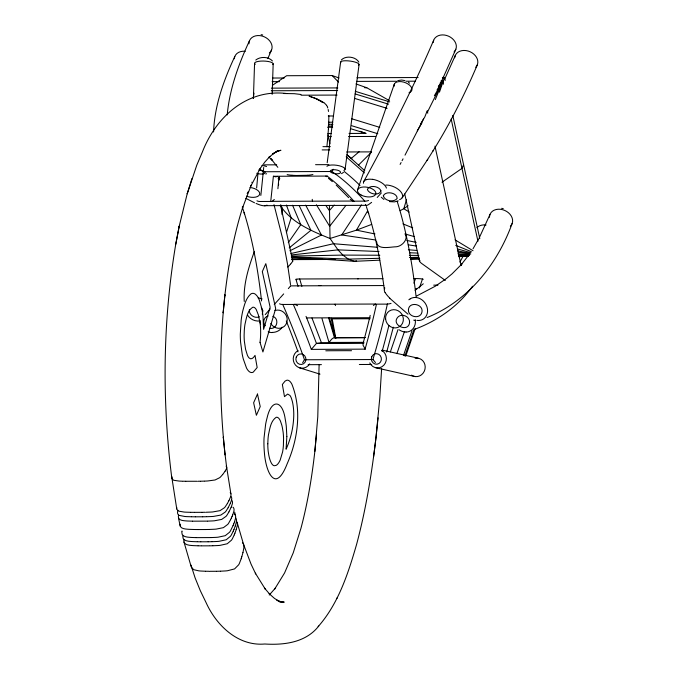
<?xml version="1.0" encoding="UTF-8"?>
<svg xmlns="http://www.w3.org/2000/svg" width="678" height="678" viewBox="0 0 678 678"><rect width="100%" height="100%" fill="white"/><g stroke="black" fill="none" stroke-linecap="round" stroke-linejoin="round"><path stroke-width="1.02" d="M319.109 364.645L317.77 416.877L314.863 451.285L316.507 434.335M248.436 191.484L247.156 193.484M329.406 205.409L330.042 238.486L337.983 249.868L342.882 255.097L348.306 259.123L354.543 261.31L379.858 260.174M253.411 98.124L254.564 63.368M272.158 94.335L273.175 63.817M328.686 124.201L328.847 117.108A65.181 59.698 -48.2 0 0 328.822 115.667M328.677 124.438L328.406 129.1M213.57 131.973C214.579 105.539 223.715 80.284 234.783 56.537M381.638 368.34L379.799 397.842L376.002 437.505L378.07 417.843M445.327 280.429L421.241 263.166L419.572 261.462L420.021 260.64M328.389 129.337L328.033 134.193M223.231 311.999L223.155 312.829L224.935 294.744C219.147 347.933 219.223 401.757 225.096 454.93L223.299 437.124L223.35 437.607M281.963 214.392L282.362 209.146L281.048 205.137M328.025 134.32L327.627 139.193M327.61 139.321L326.898 146.77M227.206 114.929C229.588 88.954 238.597 64.173 249.512 40.672M279.166 180.017L279.514 176.602M427.199 110.845L424.826 116.904L420.58 123.998M314.838 451.412C311.914 477.304 307.651 503.084 300.964 528.281L293.21 552.892L284.574 572.952L274.768 588.928L275.302 588.182L269.251 595.038M278.531 185.069L278.641 184.221M373.595 456.743L376.01 437.42C371.798 473.278 366.01 509.025 356.713 543.942L356.611 544.324C348.204 573.342 338.508 603.556 318.151 626.616M224.833 295.752C228.308 265.657 233.605 235.647 242.902 206.765L242.69 207.426L251.267 185.052L250.843 186.001L260.344 168.246M253.275 98.378L253.945 93.149M279.243 179.399L279.124 178.238L278.319 177.619M327.194 162.728L340.653 61.978M345.094 169.331L359.077 64.613M286.802 93.53C247.368 88.725 216.189 116.506 202.434 151.864L196.823 165.076L187.196 193.815L179.229 226.13L175.729 244.368C162.745 321.643 161.906 400.868 171.873 478.549L173.619 480.27L179.094 481.066A46.214 17.17 -7.7 0 0 181.221 481.168L182.018 481.194M226.647 467.998L226.689 467.752A13.899 5.161 -7.7 0 0 226.605 466.947L225.028 454.268M179.085 226.867L179.229 226.13L175.729 244.368M249.419 309.431C248.385 314.66 254.716 318.889 259.352 316.796M182.035 531.052L182.043 531.018A25.484 14.577 -13.3 0 0 181.84 532.408C181.416 536.451 186.348 537.103 189.348 537.298A46.214 26.434 -13.3 0 0 191.484 537.459L195.993 537.62M321.66 343.399L321.525 342.78L316.516 343.407L363.84 343.17M376.646 241.741C376.951 250.411 390.214 246.834 396.181 246.784C401.774 246.47 408.698 239.292 405.173 233.91M242.944 552.595L243.783 548.307A25.51 17.645 -18.4 0 0 243.902 546.671L243.885 546.265A13.899 9.611 -18.4 0 0 243.648 544.714L237.224 522.721A8.119 4.882 -14.4 0 0 236.283 521.128M242.936 552.638L241.8 556.723M393.333 327.16L386.689 352.102M178.653 515.009L177.729 513.932L177.517 512.237A25.484 12.687 -11 0 1 177.746 511.059L177.797 510.865M241.783 556.774L241.165 558.757M406.546 199.688L403.774 208.731L400.105 210.68M439.471 92.157L444.463 77.445L442.361 77.453M187.391 193.188L187.196 193.815L191.942 178.56M286.396 232.639L291.167 217.833L286.396 205.019M241.156 558.791L239.504 563.13A25.484 17.628 -18.4 0 1 238.681 564.766L234.58 568.91L227.452 570.749A46.206 31.959 -18.4 0 1 225.189 570.952L220.494 571.19M236.207 529.611L237.224 525.848A25.51 15.34 -14.4 0 0 237.402 524.425L237.41 524.077A13.899 8.356 -14.4 0 0 237.232 522.721M236.198 529.645L234.927 533.162M235.291 525.925L236.325 522.263A25.51 14.967 -13.8 0 0 236.512 520.882L236.512 520.484A13.899 8.153 -13.8 0 0 236.351 519.212A8.119 4.763 -13.8 0 0 235.597 517.856M390.359 351.916L397.994 329.635M413.911 283.226L415.495 278.582A5.475 0.475 1.4 0 1 422.572 279.039M396.901 353.636L404.402 331.754M419.402 287.997L422.47 279.048L423.292 279.285M403.469 355.56L411.995 330.695M404.902 355.975L414.105 329.118M405.724 356.213L415.267 328.364M235.283 525.959L233.978 529.408M357.552 189.899L394.308 84.123M234.393 522.196L235.444 518.628A25.51 14.594 -13.3 0 0 235.639 517.272L235.647 516.89A13.899 7.95 -13.3 0 0 235.486 515.653L234.673 512.17M254.318 251.597C248.546 267.556 243.241 284.277 244.25 301.456M234.376 522.221L233.757 523.882M384.587 288.286L384.773 287.853M335.203 338.008L329.355 317.796M232.74 514.78L233.808 511.458A25.51 13.857 -12.4 0 0 234.02 510.178L234.037 509.814A13.899 7.551 -12.4 0 0 233.885 508.636A8.119 4.407 -12.4 0 0 232.918 507.144M234.91 533.213L234.224 534.917M232.69 514.907L232.062 516.45M233.741 523.925L233.054 525.586M233.961 529.45L233.232 531.196M435.31 99.607L442.853 81.097L440.742 81.106M231.156 507.246L232.266 504.101A25.51 13.102 -11.4 0 0 232.486 502.89L232.503 502.551A13.899 7.136 -11.4 0 0 232.368 501.432A8.119 4.17 -11.4 0 0 231.537 500.127M433.674 40.231C412.877 88.53 389.053 135.447 363.764 181.535L363.535 182.179A12.119 5.712 20 0 0 363.51 183.255M233.037 525.636L230.452 530.891A25.484 14.577 -13.3 0 1 229.545 532.247L225.249 535.679L218.028 537.205A46.206 26.434 -13.3 0 1 215.757 537.374L210.994 537.578M234.164 535.052L232.427 538.654A25.484 15.314 -14.4 0 1 231.495 540.154L227.24 543.764L220.036 545.366A46.206 27.773 -14.4 0 1 217.765 545.544L213.011 545.756M231.105 507.364L228.961 511.856M232.046 516.492L231.342 518.077M230.367 503.262L231.495 500.22A25.51 12.704 -11 0 0 231.723 499.042L231.74 498.711A13.899 6.916 -11 0 0 231.613 497.627A8.119 4.043 -11 0 0 230.851 496.415M233.215 531.23L231.401 534.84A25.484 14.95 -13.8 0 1 230.512 536.23L226.232 539.756L219.019 541.315A46.206 27.112 -13.8 0 1 216.748 541.493L212.095 541.697M267.768 58.613L271.547 50.045M455.853 49.214L441.802 80.707M455.243 55.571L444.556 79.445M477.27 64.969C464.532 94.852 449.878 123.938 432.632 151.491M463.591 164.72L461.981 168.373L441.997 182.229M489.957 214.536L479.236 237.842M512.144 223.511C497.262 264.386 468.227 300.973 427.098 317.533M230.317 503.381L228.139 507.729M333.178 169.22L331.796 171.466A249.809 144.083 81.1 0 1 364.815 201.163A6.127 3.398 -12.7 0 0 368.552 200.485M231.325 518.119L230.596 519.653M336.78 598.589L337.11 597.877M229.596 499.237L230.749 496.288A25.51 12.297 -10.5 0 0 230.986 495.143L231.003 494.821A13.899 6.695 -10.5 0 0 230.884 493.779L226.605 466.947A8.119 3.017 -7.7 0 0 226.105 466.21M229.545 499.347L228.884 500.711M302.634 362.772L304.371 359.764L372.959 359.535L375.468 362.518M230.588 519.687L228.698 523.069A25.484 13.84 -12.4 0 1 227.757 524.391L223.418 527.654L216.18 529.103A46.206 25.094 -12.4 0 1 213.901 529.264L209.197 529.459M427.386 112.217L442.853 81.097L443.531 84.182M423.572 118.862L405.003 155.152M228.859 500.754L227.35 503.559M262.293 314.211L262.894 310.71L261.293 307.405M400.113 164.407L401.088 162.559M402.071 160.703L403.046 158.855M463.286 255.945L459.87 262.089M228.893 511.975L227.037 515.051A25.484 13.085 -11.4 0 1 226.062 516.331L221.681 519.416L214.426 520.789A46.206 23.73 -11.4 0 1 212.155 520.941L207.443 521.128M478.753 238.749L473.024 248.767M228.079 507.847L226.155 510.898A25.484 12.687 -11 0 1 225.215 512.076L220.825 515.068L213.562 516.399A46.206 23.001 -11 0 1 211.282 516.543L206.671 516.721M367.578 210.951L356.442 230.156L330.042 238.486C311.668 231.071 291.447 222.74 280.302 205.51M434.369 95.734L442.853 81.097L440.225 82.877M227.283 503.669L225.367 506.593A25.484 12.28 -10.5 0 1 224.393 507.763L219.986 510.661L212.714 511.949A46.206 22.272 -10.5 0 1 210.434 512.093L205.832 512.263M417.284 130.837L421.962 122.862M363.764 181.535L364.162 180.95A11.399 5.339 19.1 0 1 365.273 180.085L366.264 179.662M402.24 197.781L427.725 159.338M427.072 160.389L433.327 150.372M225.121 471.151L226.376 468.879A25.51 9.484 -7.7 0 0 226.655 467.998M370.188 315.397A254.92 71.995 -71 0 1 363.12 343.271L363.044 345.246L365.281 349.136L311.321 349.382L316.423 343.432A254.92 77.834 70.4 0 0 306.024 316.38M361.459 204.9L341.695 234.961L376.027 240.054M437.039 89.937L442.853 81.097L440.437 83.14M225.062 471.235L222.715 474.49M288.286 242.648L300.778 224.672L292.574 205.231M363.95 342.339L329.008 342.458C330.661 340.737 332.398 337 335.254 337.864L364.442 337.763M259.716 169.195L264.742 162.178L269.92 156.423L269.234 157.169L274.522 152.719L272.429 154.22L277.777 151.126L275.548 152.016L280.938 150.279L276.794 151.118M472.541 286.243C458.438 306.125 437.725 320.669 415.021 329.169M469.227 254.496L460.769 265.259L461.913 263.988L452.023 273.878L446.48 278.48L435.225 286.252L416.699 295.964M381.392 192.866L377.231 197.459M345.924 205.409L329.661 226.274L316.372 204.731M438.302 86.937L442.853 81.097L439.869 84.072M222.638 474.575L220.596 476.854A25.484 9.467 -7.7 0 1 219.604 477.736L215.087 479.973L207.773 480.965A46.206 17.17 -7.7 0 1 205.485 481.083L204.654 481.117M265.208 314.66L269.505 309.702M341.348 59.944C345.763 55.384 355.619 56.554 358.848 62.105M288.336 288.616L290.489 286.057M334.246 205.036L329.372 210.595L325.771 205.375M438.674 85.869L442.853 81.097M269.691 309.499L270.183 308.956M279.556 298.634L274.243 304.473M290.87 263.784L292.82 261.14L280.48 204.883M290.599 264.081L287.828 267.056M274.31 199.476L272.192 201.332A5.348 2.907 -12.4 0 1 270.725 201.442M358.577 165.034L371.256 152.406M318.745 626.04C305.846 642.575 284.192 645.227 264.776 644.007C238.139 646.354 216.511 625.582 206.154 602.767L200.29 590.631L195.128 577.953L190.984 565.096M255.767 60.037C260.318 56.359 268.42 56.537 272.446 60.961M343.475 172.398L341.526 173.653M351.068 158.55L359.12 151.753M289.209 247.885L310.914 230.308L299.176 205.561M371.62 202.358L369.112 204.214A18.433 5.424 -60.5 0 1 366.4 205.493M415.097 290.354L423.284 283.811M375.281 304.091L375.358 304.041A5.373 2.924 -12.4 0 0 376.731 304.151L387.392 304.117M375.061 304.261L373.4 305.481M408.114 205.722L403.774 208.731L409.165 212.011M272.624 85.191L286.65 75.716L332.178 75.555L339.102 77.995M408.859 299.752L410.19 298.913M277.649 176.373L275.649 176.831L273.429 176.28L327.381 176.068L326.44 176.661L325.889 176M415.851 288.921L416.707 288.455M289.904 250.784L321.457 235.029L305.668 205.129M265.81 174.051L266.573 173.695M371.595 224.426L356.442 230.156L374.985 233.952M442.531 78.139L444.463 77.445L445.141 80.521M398.283 200.925L394.477 201.875L389.409 201.62M397.766 80.606L401.63 80.046L404.936 80.597M268.191 315.965C263.869 316.838 262.293 322.669 265.276 325.762M290.921 253.538L333.491 243.724L377.773 247.301M356.577 260.886L354.543 261.31L291.396 257.174M265.429 205.595L264.454 205.68L366.476 205.332M291.226 254.979L337.983 249.868L379.027 251.53M307.278 175.28L307.99 175.221A49.621 45.451 -48.2 0 0 310.795 174.907L311.414 174.805A27.154 24.866 -48.2 0 0 312.922 174.526M307.227 175.28L296.244 175.483M410.444 258.81L418.885 258.428M458.964 256.64L468.456 256.216M204.256 481.126L200.824 481.219M220.282 571.198L216.748 571.274M379.926 258.293L348.306 259.123L291.404 256.852M409.436 257.521L418.928 257.276M458.972 256.225L468.464 255.979M211.833 541.697L208.138 541.773M208.883 529.467L205.476 529.526M210.731 537.578L196.196 537.629M212.748 545.765L209.765 545.824M206.256 516.729L202.714 516.789M207.129 521.128L192.493 521.179M291.379 256.098L342.882 255.097L379.816 255.242M204.985 512.28L202.002 512.331M200.459 481.227L197.9 481.261M209.239 545.832L201.739 545.858M216.562 571.283L209.824 571.308M205.451 529.526L198.078 529.552M208.112 541.773L200.917 541.798M201.79 512.331L194.603 512.356M202.663 516.789L195.366 516.814M197.044 481.27L185.874 481.27M322.94 146.66L330.339 146.618M272.683 78.029L284.277 77.995M356.992 77.741L418.123 77.529M272.124 81.682L279.506 81.657M356.433 81.394L396.486 81.258M405.969 81.224L415.453 81.191M364.696 87.759L366.798 87.75L389.24 100.556M271.403 88.148L337.797 87.92M271.251 90.759L337.652 90.53M301.032 95.2L337.076 95.073M328.288 115.989L333.025 115.972M328.576 122.235L332.796 122.218M328.72 124.286L332.957 124.269M328.177 126.1L332.398 126.083M327.525 127.278L332.652 127.261M327.94 133.524L331.101 133.507M349.026 133.447L365.9 133.388L351.018 128.828M328.584 136.6L331.296 136.592M348.484 136.532L375.629 136.439M322.152 149.914L329.745 149.889M346.543 151.965L371.578 151.88M264.352 164.864L276.683 164.822M315.567 164.686L328.847 164.644M331.754 171.509L263.166 171.746L260.437 169.746M278.09 178.712L279.844 178.704M272.192 201.332L352.789 201.052A5.373 2.924 -12.4 0 0 354.162 201.163L364.823 201.129M291.981 258.742L321.796 258.64M413.309 258.326L419.479 258.301M291.472 259.615L335.517 259.462M411.029 259.199L419.419 259.174M382.926 278.692L299.693 278.98L301.871 286.387M413.69 278.59L415.495 278.582M318.745 285.54L320.855 285.531M433.725 285.141L437.946 285.124M290.684 285.87L383.816 285.557M279.539 303.795A6.136 3.331 -12.4 0 0 282.633 304.456L293.294 304.439A5.348 2.907 -12.4 0 0 294.761 304.32L375.358 304.041M306.753 317.923L370.002 317.702M370.137 318.736L332.195 318.863L335.822 338.5M365.569 337.517L334.432 337.627L328.533 317.558M362.349 342.644L321.465 342.78L311.973 317.999M308.143 364.679L321.423 364.637M359.357 364.501L371.688 364.459M409.359 255.36L418.851 255.403M458.947 255.564L468.447 255.598M194.552 512.356L190.823 512.322M195.239 516.814L191.721 516.772M198.052 529.552L194.501 529.51M283.785 93.513L294.388 93.691L301.04 94.496M200.79 541.798L197.349 541.756M201.315 545.849L198.162 545.807M209.163 571.3L205.798 571.249M185.721 481.27L182.543 481.21M190.62 512.314L186.17 512.178A46.214 22.272 -10.5 0 1 184.035 512.051L178.933 511.178L176.831 509.39L171.907 477.897A25.484 9.467 -7.7 0 1 172.187 477.015M192.391 521.17L187.891 521.026A46.214 23.73 -11.4 0 1 185.755 520.882C182.907 520.645 177.924 520.323 178.356 516.492A25.484 13.085 -11.4 0 1 178.585 515.28L184.882 516.492A46.214 23.001 -11 0 0 187.018 516.628L191.467 516.772M194.094 529.501L189.637 529.349A46.214 25.094 -12.4 0 1 187.501 529.204C184.611 528.967 179.653 528.543 180.06 524.552A25.484 13.84 -12.4 0 1 180.085 524.238M196.993 541.747L192.484 541.578A46.214 27.112 -13.8 0 1 190.34 541.408C187.298 541.214 182.357 540.493 182.814 536.391A25.484 14.95 -13.8 0 1 182.857 535.874M197.959 545.798L193.501 545.629A46.214 27.773 -14.4 0 1 191.357 545.459C188.264 545.273 183.34 544.451 183.797 540.315A25.484 15.323 -14.4 0 1 183.882 539.434M296.193 175.483L292.591 175.322M205.536 571.24L200.917 571.037A46.214 31.959 -18.4 0 1 198.773 570.842L193.798 569.706L191.408 567.41M409.546 252.758L417.962 253.097M459.006 254.759L469.532 255.182M292.379 175.305L291.989 175.271M280.633 601.759L284.209 602.14L278.802 601.454L282.268 602.225M408.351 249.775L416.792 250.453M457.913 253.775L469.507 254.716M365.9 133.388L360.026 131.269M269.522 328.237C277.039 330.152 279.794 318.643 272.827 316.321M408.283 244.843L416.606 246.08M458.218 252.25L470.702 254.106M406.927 240.478L416.199 242.377M457.413 250.801L469.778 253.335M261.115 34.654L262.742 34.993M501.635 208.316L503.271 208.663M382.384 350.153L418.301 358.221M375.832 367.764L414.707 376.493M413.707 320.126L415.411 320.533M405.063 233.969L414.182 236.571M457.786 249.004L470.973 252.758M357.594 278.777L358.111 278.929M296.828 279.717L296.006 279.48L298.049 286.421M355.255 91.318L389.681 101.878M355.111 93.928L388.511 104.175M354.56 98.378L387.113 108.37M351.814 118.794L379.714 127.354M351.763 125.744L377.807 133.736M299.371 367.764L319.999 374.146M321.313 101.573L324.321 102.971L326.449 105.115M355.916 83.919L366.798 87.75M315.592 98.463L323.787 102.632M309.041 96.107L316.228 98.691L322.525 102.014L316.228 98.691L309.685 96.318M283.167 602.564L276.861 600.2L279.836 601.767L274.446 598.377L269.149 593.657L269.802 594.275L264.623 588.233L265.234 589.046L255.318 573.13L255.725 573.935L251.055 564.13L243.461 544.18M402.918 223.859L412.69 227.833M455.701 245.317L471.337 251.674M297.591 305.719L294.761 304.312M256.072 203.468L258.945 204.587A18.433 13.399 46.3 0 0 264.462 205.832M254.53 202.79L245.817 198.34M352.789 201.052L350.195 199.264M455.031 239.826L473.015 250.741M383.926 199.476L381.273 197.205M407.978 314.168L389.723 298.261M251.792 182.229L252.25 182.56M346.204 156.804L364.433 172.932M408.368 82.216L409.512 83.157M347.094 154.838L364.789 170.763M347.119 154.855L351.907 158.796M328.432 178.322L332.339 181.619M268.937 157.143L272.683 160.61L270.853 158.703L277.836 167.313M336.203 185.086L348.653 197.671M332.178 75.555L338.5 82.089M260.293 169.585L259.979 169.186M326.635 105.395L327.152 106.327M385.248 292.633L385.816 293.591A18.433 8.492 41 0 0 389.833 298.193M327.389 106.861L327.788 107.972M366.34 206.536L368.663 213.638L368.196 212.112C375.934 237.105 380.816 262.894 384.223 288.811M242.283 206.968L244.605 214.062L244.131 212.536C253.03 241.292 258.208 271.064 261.547 300.939M191.23 566.884L183.975 542.019M397.13 201.188C406.842 232.257 412.478 264.462 416.097 296.769M260.021 342.339L262.911 351.95L275.666 308.575L265.818 263.657L262.318 271.59L270.132 307.219L263.606 329.347L263.005 316.507A32.925 10.195 89.8 0 0 261.649 307.965L259.428 300.362A31.535 9.772 89.8 0 0 257.191 296.116L255.674 294.472A37.782 11.704 89.8 0 0 254.038 293.532L253.487 293.388A34.324 10.628 89.8 0 0 250.767 294.032C245.877 298.269 244.385 305.092 242.732 311.083A40.604 12.577 89.8 0 0 241.156 320.321L240.3 334.127A33.417 10.348 89.8 0 0 240.597 342.254L242.199 354.094A50.85 15.755 89.8 0 0 243.309 359.035L246.521 368.052A32.375 10.026 89.8 0 0 249.326 371.654A33.773 10.458 89.8 0 0 250.309 372.247A32.163 9.967 89.8 0 0 253.258 372.129L257.165 367.535L255.021 355.374C253.996 357.23 251.496 360.154 249.301 358.111A19.908 6.17 89.8 0 1 247.377 355.196L245.563 349.246L244.36 341.229A21.738 6.738 89.8 0 1 244.122 335.229L244.309 330.271A24.891 7.712 89.8 0 1 244.987 324.262C246.411 318.423 247.216 310.719 252.716 307.27A21.933 6.797 89.8 0 1 254.555 307.651A20.73 6.424 89.8 0 1 256.276 309.626L258.403 315.05L260.123 323.567A21.704 6.721 89.8 0 1 260.64 330.5A25.289 7.831 89.8 0 1 260.03 342.348M273.997 204.646L283.09 240.343L287.497 263.988L290.523 284.624M322.016 318.635L329.008 342.458M178.458 517.882L180.195 526.094M452.794 115.429L479.795 238.648M451.184 119.091L477.956 241.275M427.301 111.15L427.75 113.209M434.971 146.134L461.125 265.496M404.741 193.942L419.479 261.191M329.847 143.634L328.11 135.456M331.076 318.109L335.246 337.585M328.169 109.497L328.499 111.446M176.695 508.78L176.695 507.924A25.484 12.28 -10.5 0 1 176.763 507.5M340.848 62.647A9.314 2.237 7.6 0 1 350.585 61.139A9.314 2.237 7.6 0 1 358.459 65.207M326.915 166.339A9.314 2.949 7.4 0 1 339.314 165.788A9.314 2.949 7.4 0 1 343.907 170.534M255.267 64.3A9.314 2.534 1.9 0 1 263.335 61.045A9.314 2.534 1.9 0 1 272.819 64.554M258.691 169.958A5.297 1.966 7.3 0 1 265.047 172.983A5.297 1.966 7.3 0 1 256.793 173.271M261.962 165.483A9.314 3.068 5 0 1 266.573 166.576M309.634 363.933A9.322 8.924 -88.6 0 1 295.532 365.154A9.322 8.924 -88.6 0 1 298.083 350.602M415.139 358.247A9.314 8.661 -77.3 0 1 424.987 369.137A9.314 8.661 -77.3 0 1 411.563 375.154M381.511 350.28A9.322 8.797 -88.8 0 1 383.867 365.154A9.322 8.797 -88.8 0 1 369.781 362.933M230.189 492.66A8.119 3.915 -10.5 0 1 230.867 493.779M291.989 175.271A49.63 45.451 -48.2 0 1 289.235 174.975L288.701 174.899A27.154 24.866 -48.2 0 1 287.167 174.61M234.317 513.932A8.119 4.644 -13.3 0 1 235.469 515.653M242.444 542.688A8.119 5.61 -18.4 0 1 243.631 544.714M325.787 350.814A27.154 2.144 1.3 0 1 327.177 350.78L327.762 350.772A49.63 3.915 1.3 0 1 330.44 350.738L346.45 350.679A49.621 3.915 1.3 0 1 349.323 350.696L349.967 350.704A27.154 2.144 1.3 0 1 351.535 350.721M295.913 279.226A5.475 0.475 1.4 0 1 299.727 278.989M415.267 319.694A12.026 10.467 63.2 0 1 406.029 332.101M406.003 331.957A12.535 11.051 63.9 0 1 399.164 329.805M476.897 227.706A11.975 9.339 23.8 0 1 486.067 224.994M410.198 298.812A12.094 10.229 55.9 0 1 427.004 306.964A12.094 10.229 55.9 0 1 416.877 320.397M489.465 217.257A11.975 9.339 23.8 0 1 504.669 210.409A11.975 9.339 23.8 0 1 510.365 226.198M385.858 185.035A12.094 6.373 23.3 0 1 400.249 191.111A12.094 6.373 23.3 0 1 399.596 199.654M454.701 57.8A11.975 9.339 23.8 0 1 470.125 51.765A11.975 9.339 23.8 0 1 475.753 67.258M372.527 179.28A12.026 5.644 20.4 0 1 386.443 188.094M366.289 179.678A12.535 5.814 18.8 0 1 372.578 179.399M433.191 42.477A11.975 9.339 23.8 0 1 448.658 36.231A11.975 9.339 23.8 0 1 454.074 51.909M248.953 43.841A11.975 9.339 23.8 0 1 264.386 36.849A11.975 9.339 23.8 0 1 269.336 52.986M234.308 58.783A11.975 9.339 23.8 0 1 245.292 51.291M259.903 320.957A12.094 11.416 25.1 0 1 247.47 314.99M258.174 298.015A12.094 11.416 25.1 0 1 262.132 298.973M282.184 327.152A11.399 10.958 39 0 1 280.59 329.135L279.302 330.211A12.535 12.06 40.4 0 1 272.158 332.423M272.158 332.559A12.026 11.577 35 0 1 268.166 331.839M260.623 324.203A12.026 11.577 35 0 1 259.996 320.465M384.985 292.565A10.178 4.746 41 0 1 384.638 288.32M283.675 293.913A18.433 0.517 -48.3 0 1 280.099 297.896M266.979 205.12A10.178 7.365 46 0 1 265.513 205.688M366.001 205.4A10.178 2.966 -60.2 0 1 365.476 204.527M292.735 261.064A42.324 6.983 -54.1 0 1 292.582 261.047M274.937 310.532A9.331 8.678 55.1 0 1 286.345 315.812A9.331 8.678 55.1 0 1 282.624 327.466A9.331 8.678 55.1 0 1 270.793 323.508M394.223 86.174A9.314 5.17 19.2 0 1 405.978 82.919A9.314 5.17 19.2 0 1 409.063 92.691M249.996 187.475A9.331 4.763 10.9 0 1 259.564 194.586A9.331 4.763 10.9 0 1 246.538 196.154M282.709 304.363A249.767 76.275 70 0 1 304.481 359.738M387.35 304.151A249.809 70.283 -70.5 0 1 372.917 359.543M391.045 303.363A6.127 3.254 -12 0 1 387.435 304.015M388.875 325.499A254.657 71.927 -71 0 1 382.112 351.365M293.294 304.439A249.987 76.216 70 0 1 311.321 349.382M376.409 304.397A249.919 70.088 -70.6 0 1 365.027 349.297M335.517 305.575A5.314 1.636 89.7 0 1 335.068 304.159M286.269 320.948A254.657 77.758 70.4 0 1 298.006 351.857M263.7 167.466A249.767 2.466 -83.1 0 1 260.835 195.442M344.187 171.483A254.657 145.575 81.3 0 1 360.001 185.475M273.378 176.255A249.987 2.381 -83.1 0 1 270.725 201.451L260.055 201.493A6.136 3.331 -12.4 0 1 256.97 200.815M278.946 177.28A254.92 4.11 -83.2 0 1 277.904 188.738M327.347 176.246A249.919 143.999 81 0 1 354.086 201.374M312.499 201.171A5.314 1.636 89.7 0 1 312.236 199.332M257.928 173.695A254.657 4.11 -83.2 0 1 256.631 187.967M267.81 443.81L267.827 446.005A19.289 5.975 89.8 0 0 268.191 451.285L268.819 455.277A22.425 6.949 89.8 0 0 272.039 464.142A21.815 6.755 89.8 0 0 274.251 465.735L276.124 465.388A32.23 9.984 89.8 0 0 280.184 460.057L282.59 451.963A22.154 6.865 89.8 0 0 283.396 445.48L283.565 438.573A21.501 6.661 89.8 0 0 283.099 432.064L282.438 427.954A28.035 8.687 89.8 0 0 281.76 424.996L280.446 421.063A19.967 6.187 89.8 0 0 278.607 418.148L278.277 417.86A21.942 6.797 89.8 0 0 277.226 417.317A21.349 6.611 89.8 0 0 276.149 417.326C270.675 421.013 269.819 428.767 268.48 434.768A22.544 6.983 89.8 0 0 267.996 439.268L267.81 443.81M380.985 190.984C378.909 196.154 369.086 194.196 367.357 189.518C369.222 184.645 379.426 185.992 380.985 190.984M286.845 436.573L286.091 449.2C290.989 438.276 293.659 426.377 293.777 414.402A21.094 6.534 89.8 0 0 292.82 403.664A23.391 7.246 89.8 0 0 292.337 401.435L291.489 398.528A18.043 5.585 89.8 0 0 289.972 395.477L287.65 394.045L284.489 396.647L282.353 384.485L285.074 381.087L286.853 380.222A28.688 8.89 89.8 0 1 289.472 381.019A28.781 8.916 89.8 0 1 291.921 384.257C301.922 409.741 298.032 439.081 287.209 463.684C275.014 495.271 265.42 470.371 264.352 451.963A33.036 10.229 89.8 0 1 263.962 445.005A32.052 9.933 89.8 0 1 264.039 437.946L265.64 424.191A43.002 13.323 89.8 0 1 267.047 418.046C271.42 398.317 282.624 399.995 285.26 419.36A33.112 10.255 89.8 0 1 286.311 426.555L286.845 436.573M383.333 195.823C384.655 201.12 393.893 202.637 397.13 198.484C397.367 192.654 385.545 190.526 383.333 195.823M408.419 309.744C407.919 317.16 420.597 319.745 421.996 311.897C423.394 303.837 408.97 301.193 408.419 309.744M409.614 322.152C408.834 333.686 389.63 324.559 398.461 316.558C402.664 313.211 409.741 316.821 409.614 322.152M257.479 394.062L253.631 402.783L256.377 415.292L260.225 406.571L257.479 394.062M332.949 169.712L332.923 169.763A5.297 1.975 7.2 0 0 332.491 173.11A5.297 1.975 7.2 0 0 340.602 172.432A5.297 1.975 7.2 0 0 332.94 169.729M296.252 357.094A5.297 5.026 81.2 0 0 301.549 364.45A5.297 5.026 81.2 0 0 304.897 356.052A5.297 5.026 81.2 0 0 296.252 357.094M371.714 356.882A5.297 5.026 81.2 0 0 377.078 364.188A5.297 5.026 81.2 0 0 380.35 355.755A5.297 5.026 81.2 0 0 371.714 356.882M385.613 319.058A9.331 8.678 55.1 0 0 399.647 326.559A9.331 8.678 55.1 0 0 398.139 310.761A9.331 8.678 55.1 0 0 385.613 319.058M361.001 194.976A9.331 4.763 10.9 0 0 375.79 193.933A9.331 4.763 10.9 0 0 363.222 187.009A9.331 4.763 10.9 0 0 361.001 194.976"/></g></svg>
